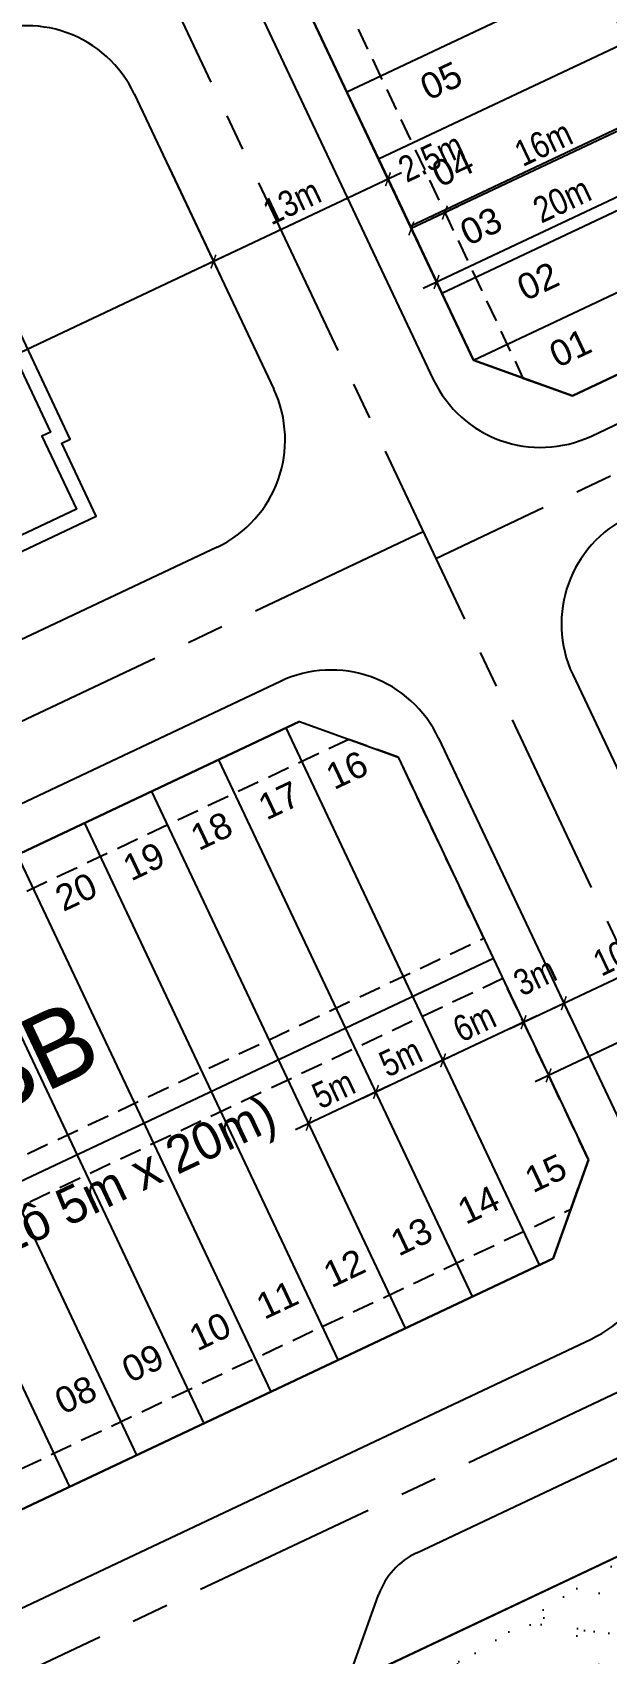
# Model space of a CAD drawing. Extents: x 597165 to 598689, y 1181586 to 1183364.
# Drawn here: x 597787.7 to 597826.4, y 1182602 to 1182711.2 of the extents above; entities that cross this region are included whole.
import ezdxf
from ezdxf.enums import TextEntityAlignment as Align

# ---------------------------------------------------------------- set-up
doc = ezdxf.new("R2010")
doc.units = 0
doc.header["$MEASUREMENT"] = 0
doc.linetypes.add('CENTER', pattern=[2, 1.25, -0.25, 0.25, -0.25])
doc.linetypes.add('DASHED', pattern=[0.75, 0.5, -0.25])
doc.layers.get('0').update_dxf_attribs({"linetype": 'CONTINUOUS'})
doc.layers.get('DEFPOINTS').update_dxf_attribs({"color": 8, "linetype": 'CONTINUOUS'})
for name, color, linetype in [('CGXD', 3, 'CONTINUOUS'), ('DIM-T', 7, 'CONTINUOUS'), ('DTEXT-TENLO', 4, 'CONTINUOUS'), ('HA-CAY-XANH-KO', 3, 'CONTINUOUS'), ('NET-02', 2, 'CONTINUOUS'), ('NET-03', 3, 'CONTINUOUS'), ('NET-LENGOAI', 4, 'CONTINUOUS'), ('NET-LETRONG', 5, 'CONTINUOUS'), ('NET-PLO', 2, 'CONTINUOUS'), ('NET-TIM', 2, 'CENTER'), ('TEXT-SOLO', 7, 'CONTINUOUS')]:
    doc.layers.add(name, color=color, linetype=linetype)
doc.styles.add('AVO', font='VHELVEN.TTF')
doc.styles.add('VHEL-C-R', font='VHELVCN.TTF')
doc.styles.add('VTIMES-R', font='VAPTIMN.TTF')
doc.dimstyles.new('TL1000', dxfattribs={"dimscale": 0, "dimtxt": 2, "dimasz": 0.7, "dimexe": 1, "dimexo": 1, "dimgap": 0.5, "dimtad": 1, "dimdec": 1, "dimzin": 12, "dimtxsty": 'VHEL-C-R', "dimblk1": 'ARCHTICK', "dimblk2": 'ARCHTICK', "dimsah": 1, "dimcen": -0.09, "dimdle": 1, "dimclrd": 256, "dimclre": 256, "dimclrt": 256, "dimazin": 3, "dimtfac": 0.005, "dimtdec": 1, "dimtix": 1, "dimtmove": 0, "dimatfit": 3, "dimtolj": 1, "dimtzin": 0})

# ---------------------------------------------------------------- blocks, each defined once
blk = doc.blocks.new('_ARCHTICK')
at = {"color": 0, "linetype": 'BYBLOCK', "const_width": 0.15}
blk.add_lwpolyline([(-0.5, -0.5), (0.5, 0.5)], dxfattribs=at)
blk = doc.blocks.new('*D1508')
at = {"linetype": 'BYBLOCK'}
for p, q in [((597808.69, 1182707.68), (597812.11, 1182700.45)), ((597796.94, 1182702.13), (597800.35, 1182694.9)), ((597812.58, 1182701.78), (597799.02, 1182695.38))]:
    blk.add_line(p, q, dxfattribs=at)
at = {"layer": 'DEFPOINTS', "color": 0, "linetype": 'BYBLOCK'}
for p in [(597808.26, 1182708.59), (597796.51, 1182703.04), (597799.92, 1182695.8)]:
    blk.add_point(p, dxfattribs=at)
at = {"linetype": 'BYBLOCK', "xscale": 0.7, "yscale": 0.7, "zscale": 0.7}
for p, rotation in [((597811.68, 1182701.35), 25.28251725593984), ((597799.92, 1182695.8), 205.2825172559398)]:
    blk.add_blockref('_ARCHTICK', p, dxfattribs=dict(at, rotation=rotation))
at = {"linetype": 'BYBLOCK', "insert": (597805.21, 1182699.84), "char_height": 1.75, "attachment_point": 5, "rotation": 25.2825, "style": 'VHEL-C-R'}
blk.add_mtext('\\A1;13m', dxfattribs=at)
blk = doc.blocks.new('*D1448')
at = {"linetype": 'BYBLOCK'}
blk.add_line((597837.87, 1182648.24), (597821.6, 1182640.55), dxfattribs=at)
at = {"layer": 'DEFPOINTS', "color": 0, "linetype": 'BYBLOCK'}
for p in [(597836.97, 1182647.81), (597822.5, 1182640.98), (597822.5, 1182640.98)]:
    blk.add_point(p, dxfattribs=at)
at = {"linetype": 'BYBLOCK', "xscale": 0.7, "yscale": 0.7, "zscale": 0.7}
for p, rotation in [((597836.97, 1182647.81), 25.28251725598173), ((597822.5, 1182640.98), 205.2825172559817)]:
    blk.add_blockref('_ARCHTICK', p, dxfattribs=dict(at, rotation=rotation))
at = {"linetype": 'BYBLOCK', "insert": (597829.14, 1182645.65), "char_height": 1.75, "attachment_point": 5, "rotation": 25.2825, "style": 'VHEL-C-R'}
blk.add_mtext('\\A1;16m', dxfattribs=at)
blk = doc.blocks.new('*D1447')
at = {"linetype": 'BYBLOCK'}
blk.add_line((597821.72, 1182644.98), (597814.48, 1182641.57), dxfattribs=at)
at = {"layer": 'DEFPOINTS', "color": 0, "linetype": 'BYBLOCK'}
for p in [(597820.81, 1182644.56), (597815.39, 1182641.99), (597815.39, 1182641.99)]:
    blk.add_point(p, dxfattribs=at)
at = {"linetype": 'BYBLOCK', "xscale": 0.7, "yscale": 0.7, "zscale": 0.7}
for p, rotation in [((597820.81, 1182644.56), 25.28251725598173), ((597815.39, 1182641.99), 205.2825172559817)]:
    blk.add_blockref('_ARCHTICK', p, dxfattribs=dict(at, rotation=rotation))
at = {"linetype": 'BYBLOCK', "insert": (597817.5, 1182644.54), "char_height": 1.75, "attachment_point": 5, "rotation": 25.2825, "style": 'VHEL-C-R'}
blk.add_mtext('\\A1;6m', dxfattribs=at)
blk = doc.blocks.new('*D1446')
at = {"linetype": 'BYBLOCK'}
blk.add_line((597816.29, 1182642.42), (597809.96, 1182639.43), dxfattribs=at)
at = {"layer": 'DEFPOINTS', "color": 0, "linetype": 'BYBLOCK'}
for p in [(597815.39, 1182641.99), (597810.87, 1182639.86), (597810.87, 1182639.86)]:
    blk.add_point(p, dxfattribs=at)
at = {"linetype": 'BYBLOCK', "xscale": 0.7, "yscale": 0.7, "zscale": 0.7}
for p, rotation in [((597815.39, 1182641.99), 25.28251725598173), ((597810.87, 1182639.86), 205.2825172559817)]:
    blk.add_blockref('_ARCHTICK', p, dxfattribs=dict(at, rotation=rotation))
at = {"linetype": 'BYBLOCK', "insert": (597812.53, 1182642.19), "char_height": 1.75, "attachment_point": 5, "rotation": 25.2825, "style": 'VHEL-C-R'}
blk.add_mtext('\\A1;5m', dxfattribs=at)
blk = doc.blocks.new('*D1445')
at = {"linetype": 'BYBLOCK'}
blk.add_line((597811.77, 1182640.29), (597805.44, 1182637.3), dxfattribs=at)
at = {"layer": 'DEFPOINTS', "color": 0, "linetype": 'BYBLOCK'}
for p in [(597810.87, 1182639.86), (597806.34, 1182637.72), (597806.34, 1182637.72)]:
    blk.add_point(p, dxfattribs=at)
at = {"linetype": 'BYBLOCK', "xscale": 0.7, "yscale": 0.7, "zscale": 0.7}
for p, rotation in [((597810.87, 1182639.86), 25.28251725598173), ((597806.34, 1182637.72), 205.2825172559817)]:
    blk.add_blockref('_ARCHTICK', p, dxfattribs=dict(at, rotation=rotation))
at = {"linetype": 'BYBLOCK', "insert": (597808.01, 1182640.05), "char_height": 1.75, "attachment_point": 5, "rotation": 25.2825, "style": 'VHEL-C-R'}
blk.add_mtext('\\A1;5m', dxfattribs=at)
blk = doc.blocks.new('*D1254')
at = {"linetype": 'BYBLOCK'}
for p, q in [((597822.73, 1182647.51), (597823.95, 1182644.93)), ((597819.91, 1182644.13), (597823.52, 1182645.84)), ((597820.02, 1182646.23), (597821.24, 1182643.65))]:
    blk.add_line(p, q, dxfattribs=at)
at = {"layer": 'DEFPOINTS', "color": 0, "linetype": 'BYBLOCK'}
for p in [(597822.31, 1182648.42), (597819.59, 1182647.14), (597823.52, 1182645.84)]:
    blk.add_point(p, dxfattribs=at)
at = {"linetype": 'BYBLOCK', "xscale": 0.7, "yscale": 0.7, "zscale": 0.7}
for p, rotation in [((597823.52, 1182645.84), 25.28251725901217), ((597820.81, 1182644.56), 205.2825172590122)]:
    blk.add_blockref('_ARCHTICK', p, dxfattribs=dict(at, rotation=rotation))
at = {"linetype": 'BYBLOCK', "insert": (597821.58, 1182647.65), "char_height": 1.75, "attachment_point": 5, "rotation": 25.2825, "style": 'VHEL-C-R'}
blk.add_mtext('\\A1;3m', dxfattribs=at)
blk = doc.blocks.new('*D1253')
at = {"linetype": 'BYBLOCK'}
for p, q in [((597831.77, 1182651.79), (597832.99, 1182649.2)), ((597822.62, 1182645.41), (597833.47, 1182650.54)), ((597822.73, 1182647.51), (597823.95, 1182644.93))]:
    blk.add_line(p, q, dxfattribs=at)
at = {"layer": 'DEFPOINTS', "color": 0, "linetype": 'BYBLOCK'}
for p in [(597831.35, 1182652.69), (597832.57, 1182650.11), (597822.31, 1182648.42)]:
    blk.add_point(p, dxfattribs=at)
at = {"linetype": 'BYBLOCK', "xscale": 0.7, "yscale": 0.7, "zscale": 0.7}
for p, rotation in [((597832.57, 1182650.11), 25.28251725901217), ((597823.52, 1182645.84), 205.2825172590122)]:
    blk.add_blockref('_ARCHTICK', p, dxfattribs=dict(at, rotation=rotation))
at = {"linetype": 'BYBLOCK', "insert": (597827.45, 1182649.23), "char_height": 1.75, "attachment_point": 5, "rotation": 25.2825, "style": 'VHEL-C-R'}
blk.add_mtext('\\A1;10m', dxfattribs=at)
blk = doc.blocks.new('*D1148')
at = {"linetype": 'BYBLOCK'}
for p, q in [((597830.88, 1182706.36), (597814.61, 1182698.67)), ((597830.33, 1182705.19), (597830.41, 1182705.03))]:
    blk.add_line(p, q, dxfattribs=at)
at = {"layer": 'DEFPOINTS', "color": 0, "linetype": 'BYBLOCK'}
for p in [(597829.9, 1182706.09), (597815.51, 1182699.1), (597815.51, 1182699.1)]:
    blk.add_point(p, dxfattribs=at)
at = {"linetype": 'BYBLOCK', "xscale": 0.7, "yscale": 0.7, "zscale": 0.7}
for p, rotation in [((597829.98, 1182705.93), 25.28251725805455), ((597815.51, 1182699.1), 205.2825172580546)]:
    blk.add_blockref('_ARCHTICK', p, dxfattribs=dict(at, rotation=rotation))
at = {"linetype": 'BYBLOCK', "insert": (597822.15, 1182703.77), "char_height": 1.75, "attachment_point": 5, "rotation": 25.2825, "style": 'VHEL-C-R'}
blk.add_mtext('\\A1;16m', dxfattribs=at)
blk = doc.blocks.new('*D1147')
at = {"linetype": 'BYBLOCK'}
for p, q in [((597816.41, 1182699.52), (597813.25, 1182698.03)), ((597813.24, 1182698.04), (597813.68, 1182697.13))]:
    blk.add_line(p, q, dxfattribs=at)
at = {"layer": 'DEFPOINTS', "color": 0, "linetype": 'BYBLOCK'}
for p in [(597812.82, 1182698.95), (597815.51, 1182699.1), (597813.25, 1182698.03)]:
    blk.add_point(p, dxfattribs=at)
at = {"linetype": 'BYBLOCK', "xscale": 0.7, "yscale": 0.7, "zscale": 0.7}
for p, rotation in [((597815.51, 1182699.1), 25.28251725805455), ((597813.25, 1182698.03), 205.2825172580546)]:
    blk.add_blockref('_ARCHTICK', p, dxfattribs=dict(at, rotation=rotation))
at = {"linetype": 'BYBLOCK', "insert": (597814.58, 1182702.82), "char_height": 1.75, "attachment_point": 5, "rotation": 25.2825, "style": 'VHEL-C-R'}
blk.add_mtext('\\A1;2.5m', dxfattribs=at)
blk = doc.blocks.new('*D1146')
at = {"linetype": 'BYBLOCK'}
for p, q in [((597829.61, 1182710.22), (597833.46, 1182702.07)), ((597814.05, 1182694), (597833.94, 1182703.4)), ((597811.53, 1182701.68), (597815.38, 1182693.53))]:
    blk.add_line(p, q, dxfattribs=at)
at = {"layer": 'DEFPOINTS', "color": 0, "linetype": 'BYBLOCK'}
for p in [(597829.18, 1182711.12), (597811.1, 1182702.58), (597833.03, 1182702.97)]:
    blk.add_point(p, dxfattribs=at)
at = {"linetype": 'BYBLOCK', "xscale": 0.7, "yscale": 0.7, "zscale": 0.7}
for p, rotation in [((597833.03, 1182702.97), 25.28251725545428), ((597814.95, 1182694.43), 205.2825172554543)]:
    blk.add_blockref('_ARCHTICK', p, dxfattribs=dict(at, rotation=rotation))
at = {"linetype": 'BYBLOCK', "insert": (597823.4, 1182699.96), "char_height": 1.75, "attachment_point": 5, "rotation": 25.2825, "style": 'VHEL-C-R'}
blk.add_mtext('\\A1;20m', dxfattribs=at)
blk = doc.blocks.new('*D1126')
at = {"linetype": 'BYBLOCK'}
for p, q in [((597796.94, 1182702.13), (597800.35, 1182694.9)), ((597800.83, 1182696.23), (597716.29, 1182656.3)), ((597714.2, 1182663.05), (597717.62, 1182655.82))]:
    blk.add_line(p, q, dxfattribs=at)
at = {"layer": 'DEFPOINTS', "color": 0, "linetype": 'BYBLOCK'}
for p in [(597796.51, 1182703.04), (597713.77, 1182663.96), (597717.19, 1182656.72)]:
    blk.add_point(p, dxfattribs=at)
at = {"linetype": 'BYBLOCK', "xscale": 0.7, "yscale": 0.7, "zscale": 0.7}
for p, rotation in [((597799.92, 1182695.8), 25.28251725582393), ((597717.19, 1182656.72), 205.2825172558239)]:
    blk.add_blockref('_ARCHTICK', p, dxfattribs=dict(at, rotation=rotation))
at = {"linetype": 'BYBLOCK', "insert": (597757.96, 1182677.52), "char_height": 1.75, "attachment_point": 5, "rotation": 25.2825, "style": 'VHEL-C-R'}
blk.add_mtext('\\A1;91.5m', dxfattribs=at)

msp = doc.modelspace()

# ---------------------------------------------------------------- hatches: boundary and pattern name
at = {"layer": 'HA-CAY-XANH-KO'}
h = msp.add_hatch(dxfattribs=at)
h.set_pattern_fill('AR-SAND', color=256, scale=2, angle=359.765823, style=0)
h.set_pattern_definition([(242.5483, (597971.2955, 1182505.2794), (1.745706, -3.437875), [0, -3.04, 0, -3.4, 0, -3.25]), (212.5483, (597971.2955, 1182505.2794), (-0.81697, -6.61204), [0, -1.64, 0, -2.74, 0, -1.05]), (172.5483, (597973.524, 1182506.321), (-5.637727, -2.6472), [0, -1, 0, -3.6, 0, -4.7]), (162.5483, (597973.524, 1182506.321), (-4.70362, -4.13575), [0, -0.5, 0, -2.36, 0, -2.7])])
h.paths.add_polyline_path([(597773.83, 1182554.3668), (597778.2537, 1182554.3668), (597770.0825, 1182571.6669, -0.41421356), (597772.4681, 1182578.3234), (597792.5054, 1182587.7875), (597790.7971, 1182591.4043), (597767.1429, 1182580.2319), (597764.7573, 1182573.5754)])
h.paths.add_polyline_path([(597849.0335, 1182554.3668), (597853.4573, 1182554.3668), (597827.7252, 1182608.8464), (597808.8813, 1182599.9459), (597809.6677, 1182598.2811, -0.42129542), (597815.8107, 1182598.7951), (597821.2956, 1182601.3858, -0.3964256), (597827.8132, 1182599.2723, -0.32450288), (597830.0249, 1182594.6117)])
h.paths.add_polyline_path([(597792.5176, 1182514.8016), (597857.6209, 1182545.5515), (597853.4573, 1182554.3668), (597849.0335, 1182554.3668), (597850.1604, 1182551.9811, -0.41421356), (597847.7747, 1182545.3246), (597790.8093, 1182518.4184)])

# ---------------------------------------------------------------- linework, layer by layer
at = {"layer": 'CGXD', "linetype": 'DASHED', "ltscale": 3}
for points in [[(597819.2253, 1182728.6963), (597807.0184, 1182722.9307), (597805.8256, 1182719.6024), (597820.7734, 1182687.955), (597824.1017, 1182686.7622), (597836.3086, 1182692.5278)], [(597818.1392, 1182650.2149), (597812.3736, 1182662.4218), (597809.0454, 1182663.6146), (597756.1489, 1182638.6303), (597762.9822, 1182624.1629)], [(597823.9932, 1182631.9672), (597825.1861, 1182635.2954), (597819.4205, 1182647.5023), (597748.4397, 1182613.9764), (597753.7631, 1182602.7058), (597758.4699, 1182601.0189)]]:
    msp.add_lwpolyline(points, close=True, dxfattribs=at)
at = {"layer": 'NET-02', "ltscale": 0.5}
msp.add_lwpolyline([(597747.851, 1182675.7021, 0.18716043), (597750.0416, 1182671.0641), (597754.7717, 1182661.0496), (597792.0252, 1182678.6454), (597789.7019, 1182683.5643), (597790.2806, 1182683.8377), (597783.2765, 1182698.6667), (597782.6978, 1182698.3934), (597780.3744, 1182703.3123), (597743.1209, 1182685.7166)], format="xyb", close=True, dxfattribs=at)
at = {"layer": 'NET-03'}
msp.add_lwpolyline([(597744.4522, 1182685.2394), (597779.8973, 1182701.981), (597782.2206, 1182697.0621), (597782.7993, 1182697.3354), (597788.9493, 1182684.3148), (597788.3706, 1182684.0414), (597790.6939, 1182679.1225), (597755.2488, 1182662.3809), (597751.1488, 1182671.0614), (597751.4497, 1182671.2035, -0.26736897), (597748.8531, 1182676.7011), (597748.5521, 1182676.559)], format="xyb", close=True, dxfattribs=at)
at = {"layer": 'NET-LENGOAI', "ltscale": 20}
for p, q in [((597825.3829, 1182684.0495), (597936.6011, 1182736.5806)), ((597801.9201, 1182714.993), (597814.7326, 1182687.8666)), ((597794.5863, 1182707.1053), (597803.9821, 1182687.2126)), ((597800.1651, 1182676.5622), (597735.5138, 1182646.0259)), ((597804.4359, 1182667.5201), (597739.7847, 1182636.9837)), ((597824.1284, 1182667.9739), (597838.2221, 1182638.1349)), ((597815.0862, 1182663.7031), (597829.18, 1182633.864)), ((597813.6168, 1182608.8182), (597872.7388, 1182636.743)), ((597760.7117, 1182592.6773), (597825.3629, 1182623.2137)), ((597808.8813, 1182599.9459), (597811.0454, 1182605.9841))]:
    msp.add_line(p, q, dxfattribs=at)
for centre, radius, start, end in [((597787.3526, 1182703.6886), 8, 25.282517, 115.282517), ((597821.9663, 1182691.2832), 8, 205.282517, 295.282517), ((597796.7484, 1182683.7959), 8, 295.282517, 25.282517), ((597831.3621, 1182671.3905), 8, 115.282517, 205.282517), ((597807.8525, 1182660.2864), 8, 25.282517, 115.282517), ((597821.9462, 1182630.4474), 8, 295.282517, 25.282517), ((597815.7522, 1182604.2972), 5, 115.282517, 160.282517)]:
    msp.add_arc(centre, radius, start, end, dxfattribs=at)
at = {"layer": 'NET-LETRONG'}
for p, q in [((597824.1017, 1182686.7622), (597932.6072, 1182738.012)), ((597932.6072, 1182738.012), (597824.1017, 1182686.7622)), ((597804.6328, 1182716.2742), (597817.4452, 1182689.1478)), ((597817.4452, 1182689.1478), (597804.6328, 1182716.2742)), ((597767.1429, 1182580.2319), (598037.1034, 1182707.7408)), ((598037.1034, 1182707.7408), (597767.1429, 1182580.2319)), ((597817.4452, 1182689.1478), (597824.1017, 1182686.7622)), ((597824.1017, 1182686.7622), (597817.4452, 1182689.1478)), ((597805.7171, 1182664.8075), (597741.518, 1182634.4846)), ((597741.518, 1182634.4846), (597805.7171, 1182664.8075)), ((597805.7171, 1182664.8075), (597812.3736, 1182662.4218)), ((597812.3736, 1182662.4218), (597825.1861, 1182635.2954)), ((597822.8004, 1182628.639), (597825.1861, 1182635.2954)), ((597825.1861, 1182635.2954), (597822.8004, 1182628.639)), ((597758.6013, 1182598.3161), (597822.8004, 1182628.639)), ((597822.8004, 1182628.639), (597758.6013, 1182598.3161))]:
    msp.add_line(p, q, dxfattribs=at)
at = {"layer": 'NET-PLO'}
for p, q in [((597811.039, 1182702.711), (597928.5867, 1182758.2317)), ((597808.9036, 1182707.2321), (597826.9878, 1182715.7737)), ((597813.1744, 1182698.1899), (597831.2587, 1182706.7316)), ((597815.3098, 1182693.6689), (597833.3941, 1182702.2105)), ((597817.4452, 1182689.1478), (597835.5295, 1182697.6894)), ((597821.8962, 1182628.2119), (597804.8129, 1182664.3804)), ((597817.3751, 1182626.0765), (597800.2919, 1182662.245)), ((597812.8541, 1182623.9411), (597795.7708, 1182660.1096)), ((597808.333, 1182621.8056), (597791.2497, 1182657.9742)), ((597803.8119, 1182619.6702), (597786.7287, 1182655.8387)), ((597799.2909, 1182617.5348), (597782.2076, 1182653.7033)), ((597794.7698, 1182615.3994), (597777.6865, 1182651.5679)), ((597818.7798, 1182648.8586), (597745.5386, 1182614.265)), ((597790.2487, 1182613.264), (597773.1655, 1182649.4325))]:
    msp.add_line(p, q, dxfattribs=at)
at = {"layer": 'NET-TIM', "ltscale": 10}
for p, q in [((597768.7846, 1182773.4398), (597838.826, 1182625.1489)), ((597948.7329, 1182738.9929), (597814.9094, 1182675.7848)), ((597744.7879, 1182580.7324), (597973.1016, 1182688.5706)), ((597814.0552, 1182677.5932), (597720.0171, 1182633.1767))]:
    msp.add_line(p, q, dxfattribs=at)

# ---------------------------------------------------------------- texts
at = {"layer": 'DTEXT-TENLO', "style": 'VTIMES-R'}
for s, height, p in [('BB', 5, (597788.5958, 1182639.8158)), ('( 31 Loâ 5m x 20m)', 2.5, (597792.1096, 1182631.7264))]:
    msp.add_text(s, height=height, rotation=25.282517, dxfattribs=at).set_placement(p, align=Align.CENTER)
at = {"layer": 'TEXT-SOLO', "color": 3, "style": 'AVO'}
for s, p in [('05', (597815.6279, 1182707.1979)), ('04', (597816.4055, 1182701.3502)), ('03', (597818.3154, 1182697.4084)), ('02', (597822.152, 1182693.691)), ('01', (597824.3267, 1182689.1888)), ('16', (597809.2763, 1182660.7642)), ('17', (597804.7166, 1182658.7126)), ('18', (597800.1569, 1182656.6609)), ('19', (597795.5972, 1182654.6093)), ('20', (597791.0376, 1182652.5577)), ('15', (597822.6674, 1182633.6061)), ('14', (597818.1449, 1182631.4737)), ('13', (597813.6225, 1182629.3412)), ('12', (597809.1, 1182627.2088)), ('11', (597804.5775, 1182625.0763)), ('10', (597800.0551, 1182622.9439)), ('09', (597795.5326, 1182620.8114)), ('08', (597791.0102, 1182618.679))]:
    msp.add_text(s, height=1.75, rotation=25.282517, dxfattribs=at).set_placement(p, align=Align.CENTER)

# ---------------------------------------------------------------- dimensions: what is measured, and where the dimension line sits
at = {"layer": 'DIM-T'}
for p1, p2, distance, picture, middle in [((597811.0995, 1182702.5829), (597829.1837, 1182711.1245), -9.0167, '*D1146', (597823.3973, 1182699.9609)), ((597808.2629, 1182708.5884), (597796.5082, 1182703.0363), 8, '*D1508', (597805.207, 1182699.8388)), ((597796.5082, 1182703.0363), (597713.7727, 1182663.9583), 8, '*D1126', (597757.9619, 1182677.5238))]:
    dim = msp.add_aligned_dim(p1=p1, p2=p2, distance=distance, dimstyle='TL1000', override={"dimscale": 1, "dimtxt": 1.75, "dimpost": 'm'}, dxfattribs=at)
    dim.commit()
    dim.dimension.update_dxf_attribs({"geometry": picture, "text_midpoint": middle})
at = {"layer": 'DIM-T', "color": 1}
for base, p1, p2, angle, override, picture, middle in [((597815.5107, 1182699.0972), (597829.9023, 1182706.091), (597815.5107, 1182699.0972), 205.282517, {"dimscale": 1, "dimtxt": 1.75, "dimdsep": 46, "dimpost": 'm'}, '*D1148', (597822.1492, 1182703.7741)), ((597832.5664, 1182650.1089), (597822.3054, 1182648.4188), (597831.3475, 1182652.6896), 205.282517, {"dimscale": 1, "dimtxt": 1.75, "dimasz": 0.7, "dimdsep": 46, "dimpost": 'm'}, '*D1253', (597827.4502, 1182649.2337)), ((597815.3864, 1182641.9944), (597820.8117, 1182644.5569), (597815.3864, 1182641.9944), 25.282517, {"dimscale": 1, "dimtxt": 1.75, "dimdsep": 46, "dimpost": 'm'}, '*D1447', (597817.5038, 1182644.5358)), ((597810.8653, 1182639.859), (597815.3864, 1182641.9944), (597810.8653, 1182639.859), 25.282517, {"dimscale": 1, "dimtxt": 1.75, "dimdsep": 46, "dimpost": 'm'}, '*D1446', (597812.5306, 1182642.1868)), ((597806.3443, 1182637.7236), (597810.8653, 1182639.859), (597806.3443, 1182637.7236), 25.282517, {"dimscale": 1, "dimtxt": 1.75, "dimdsep": 46, "dimpost": 'm'}, '*D1445', (597808.0096, 1182640.0514))]:
    dim = msp.add_linear_dim(base=base, p1=p1, p2=p2, angle=angle, dimstyle='TL1000', override=override, dxfattribs=at)
    dim.commit()
    dim.dimension.update_dxf_attribs({"geometry": picture, "text_midpoint": middle})
for base, p1, p2, angle, override, picture, middle, dimtype in [((597813.2502, 1182698.0295), (597815.5107, 1182699.0972), (597812.816, 1182698.9488), 205.282517, {"dimscale": 1, "dimtxt": 1.75, "dimdsep": 46, "dimpost": 'm'}, '*D1147', (597814.5824, 1182702.8167), 160), ((597823.5243, 1182645.8381), (597819.5927, 1182647.1375), (597822.3054, 1182648.4188), 25.282517, {"dimscale": 1, "dimtxt": 1.75, "dimasz": 0.7, "dimdsep": 46, "dimpost": 'm'}, '*D1254', (597821.5752, 1182647.645), 161)]:
    dim = msp.add_linear_dim(base=base, p1=p1, p2=p2, angle=angle, dimstyle='TL1000', override=override, dxfattribs=at)
    dim.commit()
    dim.dimension.update_dxf_attribs({"geometry": picture, "text_midpoint": middle, "dimtype": dimtype})
dim = msp.add_aligned_dim(p1=(597836.9702, 1182647.8098), p2=(597822.5028, 1182640.9765), distance=0, dimstyle='TL1000', override={"dimscale": 1, "dimtxt": 1.75, "dimdsep": 46, "dimpost": 'm'}, dxfattribs=at)
dim.commit()
dim.dimension.update_dxf_attribs({"geometry": '*D1448', "text_midpoint": (597829.1413, 1182645.6533)})

doc.saveas('drawing.dxf')
